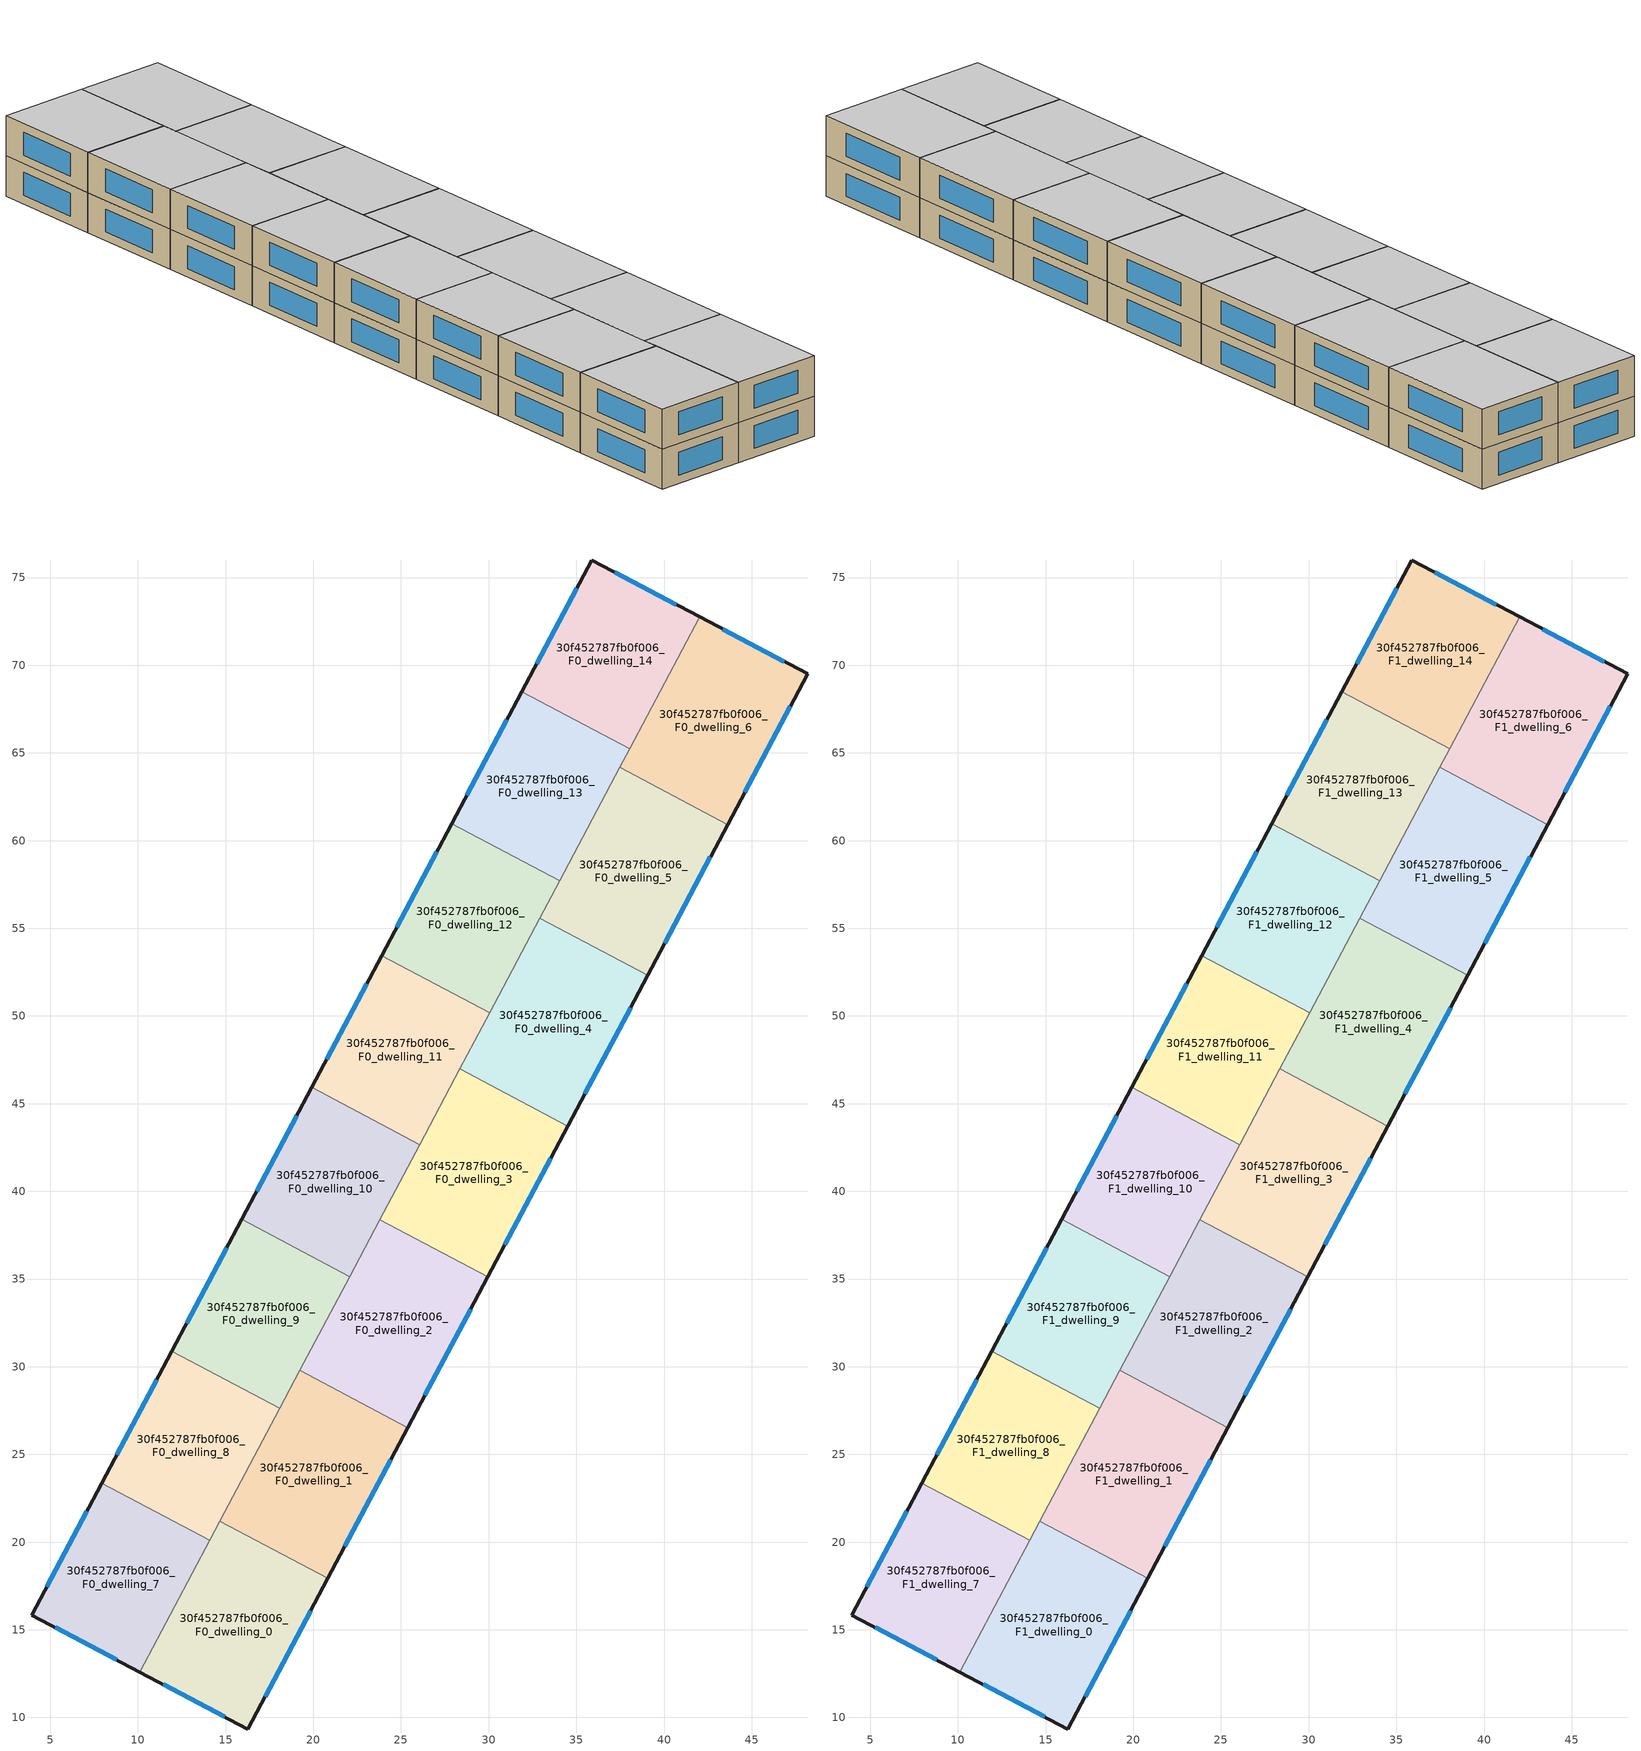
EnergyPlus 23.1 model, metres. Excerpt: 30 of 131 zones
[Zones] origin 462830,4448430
30f452787fb0f006_F0_dwelling_0
 floor ground (EU_floor_Construction): 20.83,17.93 16.28,9.34 10.12,12.59 14.68,21.19 z0
 wall outside (EU_wall_Construction): 10.12,12.59 16.28,9.34 20.83,17.93 z0:3
 wall to 30f452787fb0f006_F0_dwelling_1 (EU_wall_Construction): 20.83,17.93 14.68,21.19 z0:3
 wall to 30f452787fb0f006_F0_dwelling_7 (EU_wall_Construction): 14.1,20.1 10.12,12.59 z0:3
 wall to 30f452787fb0f006_F0_dwelling_8 (EU_wall_Construction): 14.68,21.19 14.1,20.1 z0:3
 window (EU_Window_Construction): 17.25,11.18 19.85,16.09 / 11.44,11.89 14.96,10.04 z0.64:2.36
30f452787fb0f006_F0_dwelling_1
 floor ground (EU_floor_Construction): 25.39,26.53 20.83,17.93 14.68,21.19 19.24,29.79 z0
 wall outside (EU_wall_Construction): 20.83,17.93 25.39,26.53 z0:3
 wall to 30f452787fb0f006_F0_dwelling_2 (EU_wall_Construction): 25.39,26.53 19.24,29.79 z0:3
 wall to 30f452787fb0f006_F0_dwelling_8 (EU_wall_Construction): 18.09,27.62 14.68,21.19 z0:3
 wall to 30f452787fb0f006_F0_dwelling_9 (EU_wall_Construction): 19.24,29.79 18.09,27.62 z0:3
 window (EU_Window_Construction): 21.81,19.77 24.41,24.68 z0.64:2.36
30f452787fb0f006_F0_dwelling_10
 floor ground (EU_floor_Construction): 26.07,42.66 22.08,35.14 15.93,38.4 19.92,45.92 z0
 wall outside (EU_wall_Construction): 19.92,45.92 15.93,38.4 z0:3
 wall to 30f452787fb0f006_F0_dwelling_11 (EU_wall_Construction): 26.07,42.66 19.92,45.92 z0:3
 wall to 30f452787fb0f006_F0_dwelling_9 (EU_wall_Construction): 15.93,38.4 22.08,35.14 z0:3
 wall to 30f452787fb0f006_F0_dwelling_3 (EU_wall_Construction): 23.8,38.38 26.07,42.66 z0:3
 wall to 30f452787fb0f006_F0_dwelling_2 (EU_wall_Construction): 22.08,35.14 23.8,38.38 z0:3
 window (EU_Window_Construction): 19.06,44.31 16.78,40.01 z0.64:2.36
30f452787fb0f006_F0_dwelling_11
 floor ground (EU_floor_Construction): 30.06,50.18 26.07,42.66 19.92,45.92 23.91,53.45 z0
 wall outside (EU_wall_Construction): 23.91,53.45 19.92,45.92 z0:3
 wall to 30f452787fb0f006_F0_dwelling_12 (EU_wall_Construction): 30.06,50.18 23.91,53.45 z0:3
 wall to 30f452787fb0f006_F0_dwelling_4 (EU_wall_Construction): 28.36,46.98 30.06,50.18 z0:3
 wall to 30f452787fb0f006_F0_dwelling_3 (EU_wall_Construction): 26.07,42.66 28.36,46.98 z0:3
 window (EU_Window_Construction): 23.05,51.84 20.77,47.54 z0.64:2.36
30f452787fb0f006_F0_dwelling_12
 floor ground (EU_floor_Construction): 34.05,57.71 30.06,50.18 23.91,53.45 27.9,60.97 z0
 wall outside (EU_wall_Construction): 27.9,60.97 23.91,53.45 z0:3
 wall to 30f452787fb0f006_F0_dwelling_13 (EU_wall_Construction): 34.05,57.71 27.9,60.97 z0:3
 wall to 30f452787fb0f006_F0_dwelling_5 (EU_wall_Construction): 32.92,55.57 34.05,57.71 z0:3
 wall to 30f452787fb0f006_F0_dwelling_4 (EU_wall_Construction): 30.06,50.18 32.92,55.57 z0:3
 window (EU_Window_Construction): 27.04,59.36 24.76,55.06 z0.64:2.36
30f452787fb0f006_F0_dwelling_13
 floor ground (EU_floor_Construction): 38.03,65.23 34.05,57.71 27.9,60.97 31.88,68.49 z0
 wall outside (EU_wall_Construction): 31.88,68.49 27.9,60.97 z0:3
 wall to 30f452787fb0f006_F0_dwelling_14 (EU_wall_Construction): 38.03,65.23 31.88,68.49 z0:3
 wall to 30f452787fb0f006_F0_dwelling_6 (EU_wall_Construction): 37.47,64.17 38.03,65.23 z0:3
 wall to 30f452787fb0f006_F0_dwelling_5 (EU_wall_Construction): 34.05,57.71 37.47,64.17 z0:3
 window (EU_Window_Construction): 31.03,66.88 28.75,62.58 z0.64:2.36
30f452787fb0f006_F0_dwelling_14
 floor ground (EU_floor_Construction): 42.03,72.76 38.03,65.23 31.88,68.49 35.87,76 z0
 wall outside (EU_wall_Construction): 42.03,72.76 35.87,76 31.88,68.49 z0:3
 wall to 30f452787fb0f006_F0_dwelling_6 (EU_wall_Construction): 38.04,65.23 42.03,72.76 z0:3
 window (EU_Window_Construction): 35.01,74.39 32.74,70.1 / 40.71,73.45 37.19,75.31 z0.64:2.36
30f452787fb0f006_F0_dwelling_2
 floor ground (EU_floor_Construction): 29.95,35.12 25.39,26.53 19.24,29.79 23.8,38.38 z0
 wall outside (EU_wall_Construction): 25.39,26.53 29.95,35.12 z0:3
 wall to 30f452787fb0f006_F0_dwelling_3 (EU_wall_Construction): 29.95,35.12 23.8,38.38 z0:3
 wall to 30f452787fb0f006_F0_dwelling_9 (EU_wall_Construction): 22.08,35.14 19.24,29.79 z0:3
 window (EU_Window_Construction): 26.37,28.37 28.97,33.28 z0.64:2.36
30f452787fb0f006_F0_dwelling_3
 floor ground (EU_floor_Construction): 34.51,43.72 29.95,35.12 23.8,38.38 28.36,46.98 z0
 wall outside (EU_wall_Construction): 29.95,35.12 34.51,43.72 z0:3
 wall to 30f452787fb0f006_F0_dwelling_4 (EU_wall_Construction): 34.51,43.72 28.36,46.98 z0:3
 window (EU_Window_Construction): 30.92,36.96 33.53,41.88 z0.64:2.36
30f452787fb0f006_F0_dwelling_4
 floor ground (EU_floor_Construction): 39.07,52.31 34.51,43.72 28.36,46.98 32.92,55.58 z0
 wall outside (EU_wall_Construction): 34.51,43.72 39.07,52.31 z0:3
 wall to 30f452787fb0f006_F0_dwelling_5 (EU_wall_Construction): 39.07,52.31 32.92,55.58 z0:3
 window (EU_Window_Construction): 35.48,45.56 38.09,50.47 z0.64:2.36
30f452787fb0f006_F0_dwelling_5
 floor ground (EU_floor_Construction): 43.62,60.91 39.07,52.31 32.92,55.58 37.47,64.17 z0
 wall outside (EU_wall_Construction): 39.07,52.31 43.62,60.91 z0:3
 wall to 30f452787fb0f006_F0_dwelling_6 (EU_wall_Construction): 43.62,60.91 37.47,64.17 z0:3
 window (EU_Window_Construction): 40.04,54.15 42.65,59.07 z0.64:2.36
30f452787fb0f006_F0_dwelling_6
 floor ground (EU_floor_Construction): 48.19,69.51 43.62,60.91 37.47,64.17 42.03,72.76 z0
 wall outside (EU_wall_Construction): 43.62,60.91 48.19,69.51 42.03,72.76 z0:3
 window (EU_Window_Construction): 46.87,70.21 43.35,72.06 / 44.6,62.75 47.21,67.67 z0.64:2.36
30f452787fb0f006_F0_dwelling_7
 floor ground (EU_floor_Construction): 14.1,20.1 10.12,12.59 3.96,15.83 7.95,23.36 z0
 wall outside (EU_wall_Construction): 7.95,23.36 3.96,15.83 10.12,12.59 z0:3
 wall to 30f452787fb0f006_F0_dwelling_8 (EU_wall_Construction): 14.1,20.1 7.95,23.36 z0:3
 window (EU_Window_Construction): 5.27,15.14 8.8,13.28 / 7.09,21.75 4.81,17.44 z0.64:2.36
30f452787fb0f006_F0_dwelling_8
 floor ground (EU_floor_Construction): 18.09,27.62 14.1,20.1 7.95,23.36 11.94,30.88 z0
 wall outside (EU_wall_Construction): 11.94,30.88 7.95,23.36 z0:3
 wall to 30f452787fb0f006_F0_dwelling_9 (EU_wall_Construction): 18.09,27.62 11.94,30.88 z0:3
 window (EU_Window_Construction): 11.08,29.27 8.8,24.97 z0.64:2.36
30f452787fb0f006_F0_dwelling_9
 floor ground (EU_floor_Construction): 22.08,35.14 18.09,27.62 11.94,30.88 15.93,38.4 z0
 wall outside (EU_wall_Construction): 15.93,38.4 11.94,30.88 z0:3
 window (EU_Window_Construction): 15.07,36.79 12.79,32.49 z0.64:2.36
30f452787fb0f006_F1_dwelling_0
 floor to 30f452787fb0f006_F0_dwelling_0 (EU_floor_Construction): 20.83,17.93 16.28,9.34 10.12,12.59 14.68,21.19 z3
 wall outside (EU_wall_Construction): 10.12,12.59 16.28,9.34 20.83,17.93 z3:6
 wall to 30f452787fb0f006_F1_dwelling_1 (EU_wall_Construction): 20.83,17.93 14.68,21.19 z3:6
 wall to 30f452787fb0f006_F1_dwelling_7 (EU_wall_Construction): 14.1,20.1 10.12,12.59 z3:6
 wall to 30f452787fb0f006_F1_dwelling_8 (EU_wall_Construction): 14.68,21.19 14.1,20.1 z3:6
 window (EU_Window_Construction): 17.25,11.18 19.85,16.09 / 11.44,11.89 14.96,10.04 z3.64:5.36
 ceiling to 30f452787fb0f006_F2_dwelling_0 (EU_floor_Construction): 16.28,9.34 20.83,17.93 14.68,21.19 10.12,12.59 z6
30f452787fb0f006_F1_dwelling_1
 floor to 30f452787fb0f006_F0_dwelling_1 (EU_floor_Construction): 25.39,26.53 20.83,17.93 14.68,21.19 19.24,29.79 z3
 wall outside (EU_wall_Construction): 20.83,17.93 25.39,26.53 z3:6
 wall to 30f452787fb0f006_F1_dwelling_2 (EU_wall_Construction): 25.39,26.53 19.24,29.79 z3:6
 wall to 30f452787fb0f006_F1_dwelling_8 (EU_wall_Construction): 18.09,27.62 14.68,21.19 z3:6
 wall to 30f452787fb0f006_F1_dwelling_9 (EU_wall_Construction): 19.24,29.79 18.09,27.62 z3:6
 window (EU_Window_Construction): 21.81,19.77 24.41,24.68 z3.64:5.36
 ceiling to 30f452787fb0f006_F2_dwelling_1 (EU_floor_Construction): 20.83,17.93 25.39,26.53 19.24,29.79 14.68,21.19 z6
30f452787fb0f006_F1_dwelling_10
 floor to 30f452787fb0f006_F0_dwelling_10 (EU_floor_Construction): 26.07,42.66 22.08,35.14 15.93,38.4 19.92,45.92 z3
 wall outside (EU_wall_Construction): 19.92,45.92 15.93,38.4 z3:6
 wall to 30f452787fb0f006_F1_dwelling_11 (EU_wall_Construction): 26.07,42.66 19.92,45.92 z3:6
 wall to 30f452787fb0f006_F1_dwelling_9 (EU_wall_Construction): 15.93,38.4 22.08,35.14 z3:6
 wall to 30f452787fb0f006_F1_dwelling_3 (EU_wall_Construction): 23.8,38.38 26.07,42.66 z3:6
 wall to 30f452787fb0f006_F1_dwelling_2 (EU_wall_Construction): 22.08,35.14 23.8,38.38 z3:6
 window (EU_Window_Construction): 19.06,44.31 16.78,40.01 z3.64:5.36
 ceiling to 30f452787fb0f006_F2_dwelling_10 (EU_floor_Construction): 22.08,35.14 26.07,42.66 19.92,45.92 15.93,38.4 z6
30f452787fb0f006_F1_dwelling_11
 floor to 30f452787fb0f006_F0_dwelling_11 (EU_floor_Construction): 30.06,50.18 26.07,42.66 19.92,45.92 23.91,53.45 z3
 wall outside (EU_wall_Construction): 23.91,53.45 19.92,45.92 z3:6
 wall to 30f452787fb0f006_F1_dwelling_12 (EU_wall_Construction): 30.06,50.18 23.91,53.45 z3:6
 wall to 30f452787fb0f006_F1_dwelling_4 (EU_wall_Construction): 28.36,46.98 30.06,50.18 z3:6
 wall to 30f452787fb0f006_F1_dwelling_3 (EU_wall_Construction): 26.07,42.66 28.36,46.98 z3:6
 window (EU_Window_Construction): 23.05,51.84 20.77,47.54 z3.64:5.36
 ceiling to 30f452787fb0f006_F2_dwelling_11 (EU_floor_Construction): 26.07,42.66 30.06,50.18 23.91,53.45 19.92,45.92 z6
30f452787fb0f006_F1_dwelling_12
 floor to 30f452787fb0f006_F0_dwelling_12 (EU_floor_Construction): 34.05,57.71 30.06,50.18 23.91,53.45 27.9,60.97 z3
 wall outside (EU_wall_Construction): 27.9,60.97 23.91,53.45 z3:6
 wall to 30f452787fb0f006_F1_dwelling_13 (EU_wall_Construction): 34.05,57.71 27.9,60.97 z3:6
 wall to 30f452787fb0f006_F1_dwelling_5 (EU_wall_Construction): 32.92,55.57 34.05,57.71 z3:6
 wall to 30f452787fb0f006_F1_dwelling_4 (EU_wall_Construction): 30.06,50.18 32.92,55.57 z3:6
 window (EU_Window_Construction): 27.04,59.36 24.76,55.06 z3.64:5.36
 ceiling to 30f452787fb0f006_F2_dwelling_12 (EU_floor_Construction): 30.06,50.18 34.05,57.71 27.9,60.97 23.91,53.45 z6
30f452787fb0f006_F1_dwelling_13
 floor to 30f452787fb0f006_F0_dwelling_13 (EU_floor_Construction): 38.03,65.23 34.05,57.71 27.9,60.97 31.88,68.49 z3
 wall outside (EU_wall_Construction): 31.88,68.49 27.9,60.97 z3:6
 wall to 30f452787fb0f006_F1_dwelling_14 (EU_wall_Construction): 38.03,65.23 31.88,68.49 z3:6
 wall to 30f452787fb0f006_F1_dwelling_6 (EU_wall_Construction): 37.47,64.17 38.03,65.23 z3:6
 wall to 30f452787fb0f006_F1_dwelling_5 (EU_wall_Construction): 34.05,57.71 37.47,64.17 z3:6
 window (EU_Window_Construction): 31.03,66.88 28.75,62.58 z3.64:5.36
 ceiling to 30f452787fb0f006_F2_dwelling_13 (EU_floor_Construction): 34.05,57.71 38.03,65.23 31.88,68.49 27.9,60.97 z6
30f452787fb0f006_F1_dwelling_14
 floor to 30f452787fb0f006_F0_dwelling_14 (EU_floor_Construction): 42.03,72.76 38.03,65.23 31.88,68.49 35.87,76 z3
 wall outside (EU_wall_Construction): 42.03,72.76 35.87,76 31.88,68.49 z3:6
 wall to 30f452787fb0f006_F1_dwelling_6 (EU_wall_Construction): 38.04,65.23 42.03,72.76 z3:6
 window (EU_Window_Construction): 35.01,74.39 32.74,70.1 / 40.71,73.45 37.19,75.31 z3.64:5.36
 ceiling to 30f452787fb0f006_F2_dwelling_14 (EU_floor_Construction): 38.03,65.23 42.03,72.76 35.87,76 31.88,68.49 z6
30f452787fb0f006_F1_dwelling_2
 floor to 30f452787fb0f006_F0_dwelling_2 (EU_floor_Construction): 29.95,35.12 25.39,26.53 19.24,29.79 23.8,38.38 z3
 wall outside (EU_wall_Construction): 25.39,26.53 29.95,35.12 z3:6
 wall to 30f452787fb0f006_F1_dwelling_3 (EU_wall_Construction): 29.95,35.12 23.8,38.38 z3:6
 wall to 30f452787fb0f006_F1_dwelling_9 (EU_wall_Construction): 22.08,35.14 19.24,29.79 z3:6
 window (EU_Window_Construction): 26.37,28.37 28.97,33.28 z3.64:5.36
 ceiling to 30f452787fb0f006_F2_dwelling_2 (EU_floor_Construction): 25.39,26.53 29.95,35.12 23.8,38.38 19.24,29.79 z6
30f452787fb0f006_F1_dwelling_3
 floor to 30f452787fb0f006_F0_dwelling_3 (EU_floor_Construction): 34.51,43.72 29.95,35.12 23.8,38.38 28.36,46.98 z3
 wall outside (EU_wall_Construction): 29.95,35.12 34.51,43.72 z3:6
 wall to 30f452787fb0f006_F1_dwelling_4 (EU_wall_Construction): 34.51,43.72 28.36,46.98 z3:6
 window (EU_Window_Construction): 30.92,36.96 33.53,41.88 z3.64:5.36
 ceiling to 30f452787fb0f006_F2_dwelling_3 (EU_floor_Construction): 29.95,35.12 34.51,43.72 28.36,46.98 23.8,38.38 z6
30f452787fb0f006_F1_dwelling_4
 floor to 30f452787fb0f006_F0_dwelling_4 (EU_floor_Construction): 39.07,52.31 34.51,43.72 28.36,46.98 32.92,55.58 z3
 wall outside (EU_wall_Construction): 34.51,43.72 39.07,52.31 z3:6
 wall to 30f452787fb0f006_F1_dwelling_5 (EU_wall_Construction): 39.07,52.31 32.92,55.58 z3:6
 window (EU_Window_Construction): 35.48,45.56 38.09,50.47 z3.64:5.36
 ceiling to 30f452787fb0f006_F2_dwelling_4 (EU_floor_Construction): 34.51,43.72 39.07,52.31 32.92,55.58 28.36,46.98 z6
30f452787fb0f006_F1_dwelling_5
 floor to 30f452787fb0f006_F0_dwelling_5 (EU_floor_Construction): 43.62,60.91 39.07,52.31 32.92,55.58 37.47,64.17 z3
 wall outside (EU_wall_Construction): 39.07,52.31 43.62,60.91 z3:6
 wall to 30f452787fb0f006_F1_dwelling_6 (EU_wall_Construction): 43.62,60.91 37.47,64.17 z3:6
 window (EU_Window_Construction): 40.04,54.15 42.65,59.07 z3.64:5.36
 ceiling to 30f452787fb0f006_F2_dwelling_5 (EU_floor_Construction): 39.07,52.31 43.62,60.91 37.47,64.17 32.92,55.58 z6
30f452787fb0f006_F1_dwelling_6
 floor to 30f452787fb0f006_F0_dwelling_6 (EU_floor_Construction): 48.19,69.51 43.62,60.91 37.47,64.17 42.03,72.76 z3
 wall outside (EU_wall_Construction): 43.62,60.91 48.19,69.51 42.03,72.76 z3:6
 window (EU_Window_Construction): 46.87,70.21 43.35,72.06 / 44.6,62.75 47.21,67.67 z3.64:5.36
 ceiling to 30f452787fb0f006_F2_dwelling_6 (EU_floor_Construction): 43.62,60.91 48.19,69.51 42.03,72.76 37.47,64.17 z6
30f452787fb0f006_F1_dwelling_7
 floor to 30f452787fb0f006_F0_dwelling_7 (EU_floor_Construction): 14.1,20.1 10.12,12.59 3.96,15.83 7.95,23.36 z3
 wall outside (EU_wall_Construction): 7.95,23.36 3.96,15.83 10.12,12.59 z3:6
 wall to 30f452787fb0f006_F1_dwelling_8 (EU_wall_Construction): 14.1,20.1 7.95,23.36 z3:6
 window (EU_Window_Construction): 5.27,15.14 8.8,13.28 / 7.09,21.75 4.81,17.44 z3.64:5.36
 ceiling to 30f452787fb0f006_F2_dwelling_7 (EU_floor_Construction): 10.12,12.59 14.1,20.1 7.95,23.36 3.96,15.83 z6
30f452787fb0f006_F1_dwelling_8
 floor to 30f452787fb0f006_F0_dwelling_8 (EU_floor_Construction): 18.09,27.62 14.1,20.1 7.95,23.36 11.94,30.88 z3
 wall outside (EU_wall_Construction): 11.94,30.88 7.95,23.36 z3:6
 wall to 30f452787fb0f006_F1_dwelling_9 (EU_wall_Construction): 18.09,27.62 11.94,30.88 z3:6
 window (EU_Window_Construction): 11.08,29.27 8.8,24.97 z3.64:5.36
 ceiling to 30f452787fb0f006_F2_dwelling_8 (EU_floor_Construction): 14.1,20.1 18.09,27.62 11.94,30.88 7.95,23.36 z6
30f452787fb0f006_F1_dwelling_9
 floor to 30f452787fb0f006_F0_dwelling_9 (EU_floor_Construction): 22.08,35.14 18.09,27.62 11.94,30.88 15.93,38.4 z3
 wall outside (EU_wall_Construction): 15.93,38.4 11.94,30.88 z3:6
 window (EU_Window_Construction): 15.07,36.79 12.79,32.49 z3.64:5.36
 ceiling to 30f452787fb0f006_F2_dwelling_9 (EU_floor_Construction): 18.09,27.62 22.08,35.14 15.93,38.4 11.94,30.88 z6
[Building]
EU S2 Campaign: North Axis=0; Terrain=City; Solar Distribution=FullExterior
[Site:Location]
Yerevan-Zvartnots.Intl.AP: Latitude=40.15; Longitude=44.383; Time Zone=4; Elevation=854
[SizingPeriod:WeatherFileDays]
AnnualSizingPeriod: Begin Month=1; Begin Day of Month=1; End Month=12; End Day of Month=31; Day of Week for Start Day=Monday; Use Weather File Daylight Saving Period=No; Use Weather File Rain and Snow Indicators=No
[MATERIAL]
EU_InternalMass_Material: Roughness=MediumRough; Thickness=0.1; Conductivity=1; Density=1800; Specific Heat=900; Thermal Absorptance=0.9; Solar Absorptance=0.7; Visible Absorptance=0.7
[MATERIAL:NOMASS] Roughness=MediumRough; Thermal Absorptance=0.9; Solar Absorptance=0.7; Visible Absorptance=0.7
Name | Thermal Resistance
EU_wall_NoMass | 1.05043
EU_floor_NoMass | 0.478065
[WINDOWMATERIAL:SIMPLEGLAZINGSYSTEM]
EU_Window_SimpleGlazing: UFactor=2.5566; Solar Heat Gain Coefficient=0.75; Visible Transmittance=0.75
[CONSTRUCTION]
EU_wall_Construction: EU_wall_NoMass
EU_floor_Construction: EU_floor_NoMass
EU_Window_Construction: EU_Window_SimpleGlazing
EU_InternalMass_Construction: EU_InternalMass_Material
[ZONE] Type=1; Multiplier=1; Ceiling Height=autocalculate; Floor Area=autocalculate; Part of Total Floor Area=Yes
Name | Volume
30f452787fb0f006_F0_dwelling_0; 30f452787fb0f006_F1_dwelling_0 | 203.214
30f452787fb0f006_F0_dwelling_1; 30f452787fb0f006_F1_dwelling_1 | 203.208
30f452787fb0f006_F0_dwelling_10; 30f452787fb0f006_F1_dwelling_10; 30f452787fb0f006_F0_dwelling_12; 30f452787fb0f006_F1_dwelling_12 | 177.833
30f452787fb0f006_F0_dwelling_11; 30f452787fb0f006_F1_dwelling_11 | 177.862
30f452787fb0f006_F0_dwelling_13; 30f452787fb0f006_F1_dwelling_13; 30f452787fb0f006_F0_dwelling_9; 30f452787fb0f006_F1_dwelling_9 | 177.836
30f452787fb0f006_F0_dwelling_14; 30f452787fb0f006_F1_dwelling_14; 30f452787fb0f006_F0_dwelling_7; 30f452787fb0f006_F1_dwelling_7 | 177.827
30f452787fb0f006_F0_dwelling_2; 30f452787fb0f006_F1_dwelling_2 | 203.211
30f452787fb0f006_F0_dwelling_3; 30f452787fb0f006_F1_dwelling_3; 30f452787fb0f006_F0_dwelling_4; 30f452787fb0f006_F1_dwelling_4 | 203.21
30f452787fb0f006_F0_dwelling_5; 30f452787fb0f006_F1_dwelling_5 | 203.193
30f452787fb0f006_F0_dwelling_6; 30f452787fb0f006_F1_dwelling_6 | 203.216
30f452787fb0f006_F0_dwelling_8; 30f452787fb0f006_F1_dwelling_8 | 177.821
[INTERNALMASS] Construction=EU_InternalMass_Construction
Name | Zone or ZoneList | Surface Area
30f452787fb0f006_F0_dwelling_0_EU_InternalMass | 30f452787fb0f006_F0_dwelling_0 | 67.738
30f452787fb0f006_F0_dwelling_1_EU_InternalMass | 30f452787fb0f006_F0_dwelling_1 | 67.7361
30f452787fb0f006_F0_dwelling_2_EU_InternalMass | 30f452787fb0f006_F0_dwelling_2 | 67.7369
30f452787fb0f006_F0_dwelling_3_EU_InternalMass | 30f452787fb0f006_F0_dwelling_3 | 67.7369
30f452787fb0f006_F0_dwelling_4_EU_InternalMass | 30f452787fb0f006_F0_dwelling_4 | 67.7369
30f452787fb0f006_F0_dwelling_5_EU_InternalMass | 30f452787fb0f006_F0_dwelling_5 | 67.7307
30f452787fb0f006_F0_dwelling_6_EU_InternalMass | 30f452787fb0f006_F0_dwelling_6 | 67.7388
30f452787fb0f006_F0_dwelling_7_EU_InternalMass | 30f452787fb0f006_F0_dwelling_7 | 59.2755
30f452787fb0f006_F0_dwelling_8_EU_InternalMass | 30f452787fb0f006_F0_dwelling_8 | 59.2738
30f452787fb0f006_F0_dwelling_9_EU_InternalMass | 30f452787fb0f006_F0_dwelling_9 | 59.2789
30f452787fb0f006_F0_dwelling_10_EU_InternalMass | 30f452787fb0f006_F0_dwelling_10 | 59.2778
30f452787fb0f006_F0_dwelling_11_EU_InternalMass | 30f452787fb0f006_F0_dwelling_11 | 59.2872
30f452787fb0f006_F0_dwelling_12_EU_InternalMass | 30f452787fb0f006_F0_dwelling_12 | 59.2778
30f452787fb0f006_F0_dwelling_13_EU_InternalMass | 30f452787fb0f006_F0_dwelling_13 | 59.2789
30f452787fb0f006_F0_dwelling_14_EU_InternalMass | 30f452787fb0f006_F0_dwelling_14 | 59.2755
30f452787fb0f006_F1_dwelling_0_EU_InternalMass | 30f452787fb0f006_F1_dwelling_0 | 67.738
30f452787fb0f006_F1_dwelling_1_EU_InternalMass | 30f452787fb0f006_F1_dwelling_1 | 67.7361
30f452787fb0f006_F1_dwelling_2_EU_InternalMass | 30f452787fb0f006_F1_dwelling_2 | 67.7369
30f452787fb0f006_F1_dwelling_3_EU_InternalMass | 30f452787fb0f006_F1_dwelling_3 | 67.7369
30f452787fb0f006_F1_dwelling_4_EU_InternalMass | 30f452787fb0f006_F1_dwelling_4 | 67.7369
30f452787fb0f006_F1_dwelling_5_EU_InternalMass | 30f452787fb0f006_F1_dwelling_5 | 67.7307
30f452787fb0f006_F1_dwelling_6_EU_InternalMass | 30f452787fb0f006_F1_dwelling_6 | 67.7388
30f452787fb0f006_F1_dwelling_7_EU_InternalMass | 30f452787fb0f006_F1_dwelling_7 | 59.2755
30f452787fb0f006_F1_dwelling_8_EU_InternalMass | 30f452787fb0f006_F1_dwelling_8 | 59.2738
30f452787fb0f006_F1_dwelling_9_EU_InternalMass | 30f452787fb0f006_F1_dwelling_9 | 59.2789
30f452787fb0f006_F1_dwelling_10_EU_InternalMass | 30f452787fb0f006_F1_dwelling_10 | 59.2778
30f452787fb0f006_F1_dwelling_11_EU_InternalMass | 30f452787fb0f006_F1_dwelling_11 | 59.2872
30f452787fb0f006_F1_dwelling_12_EU_InternalMass | 30f452787fb0f006_F1_dwelling_12 | 59.2778
30f452787fb0f006_F1_dwelling_13_EU_InternalMass | 30f452787fb0f006_F1_dwelling_13 | 59.2789
30f452787fb0f006_F1_dwelling_14_EU_InternalMass | 30f452787fb0f006_F1_dwelling_14 | 59.2755
[OTHEREQUIPMENT] Fuel Type=Electricity; Design Level Calculation Method=Watts/Area; Power per Zone Floor Area=1; Fraction Latent=0; Fraction Radiant=0; Fraction Lost=0; Carbon Dioxide Generation Rate=0; EndUse Subcategory=EU_Step8_InternalGains
Name | Zone or ZoneList or Space or SpaceList | Schedule
EU_Step8_InternalGain_30f452787fb0f006_F0_dwelling_0_f000 | 30f452787fb0f006_F0_dwelling_0 | EU_Step8_GainSchedule_30f452787fb0f006_F0_dwelling_0_f000
EU_Step8_InternalGain_30f452787fb0f006_F0_dwelling_1_f000 | 30f452787fb0f006_F0_dwelling_1 | EU_Step8_GainSchedule_30f452787fb0f006_F0_dwelling_1_f000
EU_Step8_InternalGain_30f452787fb0f006_F0_dwelling_2_f000 | 30f452787fb0f006_F0_dwelling_2 | EU_Step8_GainSchedule_30f452787fb0f006_F0_dwelling_2_f000
EU_Step8_InternalGain_30f452787fb0f006_F0_dwelling_3_f000 | 30f452787fb0f006_F0_dwelling_3 | EU_Step8_GainSchedule_30f452787fb0f006_F0_dwelling_3_f000
EU_Step8_InternalGain_30f452787fb0f006_F0_dwelling_4_f000 | 30f452787fb0f006_F0_dwelling_4 | EU_Step8_GainSchedule_30f452787fb0f006_F0_dwelling_4_f000
EU_Step8_InternalGain_30f452787fb0f006_F0_dwelling_5_f000 | 30f452787fb0f006_F0_dwelling_5 | EU_Step8_GainSchedule_30f452787fb0f006_F0_dwelling_5_f000
EU_Step8_InternalGain_30f452787fb0f006_F0_dwelling_6_f000 | 30f452787fb0f006_F0_dwelling_6 | EU_Step8_GainSchedule_30f452787fb0f006_F0_dwelling_6_f000
EU_Step8_InternalGain_30f452787fb0f006_F0_dwelling_7_f000 | 30f452787fb0f006_F0_dwelling_7 | EU_Step8_GainSchedule_30f452787fb0f006_F0_dwelling_7_f000
EU_Step8_InternalGain_30f452787fb0f006_F0_dwelling_8_f000 | 30f452787fb0f006_F0_dwelling_8 | EU_Step8_GainSchedule_30f452787fb0f006_F0_dwelling_8_f000
EU_Step8_InternalGain_30f452787fb0f006_F0_dwelling_9_f000 | 30f452787fb0f006_F0_dwelling_9 | EU_Step8_GainSchedule_30f452787fb0f006_F0_dwelling_9_f000
EU_Step8_InternalGain_30f452787fb0f006_F0_dwelling_10_f000 | 30f452787fb0f006_F0_dwelling_10 | EU_Step8_GainSchedule_30f452787fb0f006_F0_dwelling_10_f000
EU_Step8_InternalGain_30f452787fb0f006_F0_dwelling_11_f000 | 30f452787fb0f006_F0_dwelling_11 | EU_Step8_GainSchedule_30f452787fb0f006_F0_dwelling_11_f000
EU_Step8_InternalGain_30f452787fb0f006_F0_dwelling_12_f000 | 30f452787fb0f006_F0_dwelling_12 | EU_Step8_GainSchedule_30f452787fb0f006_F0_dwelling_12_f000
EU_Step8_InternalGain_30f452787fb0f006_F0_dwelling_13_f000 | 30f452787fb0f006_F0_dwelling_13 | EU_Step8_GainSchedule_30f452787fb0f006_F0_dwelling_13_f000
EU_Step8_InternalGain_30f452787fb0f006_F0_dwelling_14_f000 | 30f452787fb0f006_F0_dwelling_14 | EU_Step8_GainSchedule_30f452787fb0f006_F0_dwelling_14_f000
EU_Step8_InternalGain_30f452787fb0f006_F1_dwelling_0_f000 | 30f452787fb0f006_F1_dwelling_0 | EU_Step8_GainSchedule_30f452787fb0f006_F1_dwelling_0_f000
EU_Step8_InternalGain_30f452787fb0f006_F1_dwelling_1_f000 | 30f452787fb0f006_F1_dwelling_1 | EU_Step8_GainSchedule_30f452787fb0f006_F1_dwelling_1_f000
EU_Step8_InternalGain_30f452787fb0f006_F1_dwelling_2_f000 | 30f452787fb0f006_F1_dwelling_2 | EU_Step8_GainSchedule_30f452787fb0f006_F1_dwelling_2_f000
EU_Step8_InternalGain_30f452787fb0f006_F1_dwelling_3_f000 | 30f452787fb0f006_F1_dwelling_3 | EU_Step8_GainSchedule_30f452787fb0f006_F1_dwelling_3_f000
EU_Step8_InternalGain_30f452787fb0f006_F1_dwelling_4_f000 | 30f452787fb0f006_F1_dwelling_4 | EU_Step8_GainSchedule_30f452787fb0f006_F1_dwelling_4_f000
EU_Step8_InternalGain_30f452787fb0f006_F1_dwelling_5_f000 | 30f452787fb0f006_F1_dwelling_5 | EU_Step8_GainSchedule_30f452787fb0f006_F1_dwelling_5_f000
EU_Step8_InternalGain_30f452787fb0f006_F1_dwelling_6_f000 | 30f452787fb0f006_F1_dwelling_6 | EU_Step8_GainSchedule_30f452787fb0f006_F1_dwelling_6_f000
EU_Step8_InternalGain_30f452787fb0f006_F1_dwelling_7_f000 | 30f452787fb0f006_F1_dwelling_7 | EU_Step8_GainSchedule_30f452787fb0f006_F1_dwelling_7_f000
EU_Step8_InternalGain_30f452787fb0f006_F1_dwelling_8_f000 | 30f452787fb0f006_F1_dwelling_8 | EU_Step8_GainSchedule_30f452787fb0f006_F1_dwelling_8_f000
EU_Step8_InternalGain_30f452787fb0f006_F1_dwelling_9_f000 | 30f452787fb0f006_F1_dwelling_9 | EU_Step8_GainSchedule_30f452787fb0f006_F1_dwelling_9_f000
EU_Step8_InternalGain_30f452787fb0f006_F1_dwelling_10_f000 | 30f452787fb0f006_F1_dwelling_10 | EU_Step8_GainSchedule_30f452787fb0f006_F1_dwelling_10_f000
EU_Step8_InternalGain_30f452787fb0f006_F1_dwelling_11_f000 | 30f452787fb0f006_F1_dwelling_11 | EU_Step8_GainSchedule_30f452787fb0f006_F1_dwelling_11_f000
EU_Step8_InternalGain_30f452787fb0f006_F1_dwelling_12_f000 | 30f452787fb0f006_F1_dwelling_12 | EU_Step8_GainSchedule_30f452787fb0f006_F1_dwelling_12_f000
EU_Step8_InternalGain_30f452787fb0f006_F1_dwelling_13_f000 | 30f452787fb0f006_F1_dwelling_13 | EU_Step8_GainSchedule_30f452787fb0f006_F1_dwelling_13_f000
EU_Step8_InternalGain_30f452787fb0f006_F1_dwelling_14_f000 | 30f452787fb0f006_F1_dwelling_14 | EU_Step8_GainSchedule_30f452787fb0f006_F1_dwelling_14_f000
[ZONEVENTILATION:DESIGNFLOWRATE] Schedule=EU_AlwaysOn; Design Flow Rate Calculation Method=AirChanges/Hour; Air Changes per Hour=0.557805; Ventilation Type=Natural; Fan Pressure Rise=0; Fan Total Efficiency=1; Constant Term Coefficient=1; Temperature Term Coefficient=0; Velocity Term Coefficient=0; Velocity Squared Term Coefficient=0; Minimum Indoor Temperature=-100; Maximum Indoor Temperature=100; Delta Temperature=-100; Minimum Outdoor Temperature=-100; Maximum Outdoor Temperature=100; Maximum Wind Speed=40
Name | Zone or ZoneList or Space or SpaceList
EU_ConstantAir_30f452787fb0f006_F0_dwelling_0 | 30f452787fb0f006_F0_dwelling_0
EU_ConstantAir_30f452787fb0f006_F0_dwelling_1 | 30f452787fb0f006_F0_dwelling_1
EU_ConstantAir_30f452787fb0f006_F0_dwelling_2 | 30f452787fb0f006_F0_dwelling_2
EU_ConstantAir_30f452787fb0f006_F0_dwelling_3 | 30f452787fb0f006_F0_dwelling_3
EU_ConstantAir_30f452787fb0f006_F0_dwelling_4 | 30f452787fb0f006_F0_dwelling_4
EU_ConstantAir_30f452787fb0f006_F0_dwelling_5 | 30f452787fb0f006_F0_dwelling_5
EU_ConstantAir_30f452787fb0f006_F0_dwelling_6 | 30f452787fb0f006_F0_dwelling_6
EU_ConstantAir_30f452787fb0f006_F0_dwelling_7 | 30f452787fb0f006_F0_dwelling_7
EU_ConstantAir_30f452787fb0f006_F0_dwelling_8 | 30f452787fb0f006_F0_dwelling_8
EU_ConstantAir_30f452787fb0f006_F0_dwelling_9 | 30f452787fb0f006_F0_dwelling_9
EU_ConstantAir_30f452787fb0f006_F0_dwelling_10 | 30f452787fb0f006_F0_dwelling_10
EU_ConstantAir_30f452787fb0f006_F0_dwelling_11 | 30f452787fb0f006_F0_dwelling_11
EU_ConstantAir_30f452787fb0f006_F0_dwelling_12 | 30f452787fb0f006_F0_dwelling_12
EU_ConstantAir_30f452787fb0f006_F0_dwelling_13 | 30f452787fb0f006_F0_dwelling_13
EU_ConstantAir_30f452787fb0f006_F0_dwelling_14 | 30f452787fb0f006_F0_dwelling_14
EU_ConstantAir_30f452787fb0f006_F1_dwelling_0 | 30f452787fb0f006_F1_dwelling_0
EU_ConstantAir_30f452787fb0f006_F1_dwelling_1 | 30f452787fb0f006_F1_dwelling_1
EU_ConstantAir_30f452787fb0f006_F1_dwelling_2 | 30f452787fb0f006_F1_dwelling_2
EU_ConstantAir_30f452787fb0f006_F1_dwelling_3 | 30f452787fb0f006_F1_dwelling_3
EU_ConstantAir_30f452787fb0f006_F1_dwelling_4 | 30f452787fb0f006_F1_dwelling_4
EU_ConstantAir_30f452787fb0f006_F1_dwelling_5 | 30f452787fb0f006_F1_dwelling_5
EU_ConstantAir_30f452787fb0f006_F1_dwelling_6 | 30f452787fb0f006_F1_dwelling_6
EU_ConstantAir_30f452787fb0f006_F1_dwelling_7 | 30f452787fb0f006_F1_dwelling_7
EU_ConstantAir_30f452787fb0f006_F1_dwelling_8 | 30f452787fb0f006_F1_dwelling_8
EU_ConstantAir_30f452787fb0f006_F1_dwelling_9 | 30f452787fb0f006_F1_dwelling_9
EU_ConstantAir_30f452787fb0f006_F1_dwelling_10 | 30f452787fb0f006_F1_dwelling_10
EU_ConstantAir_30f452787fb0f006_F1_dwelling_11 | 30f452787fb0f006_F1_dwelling_11
EU_ConstantAir_30f452787fb0f006_F1_dwelling_12 | 30f452787fb0f006_F1_dwelling_12
EU_ConstantAir_30f452787fb0f006_F1_dwelling_13 | 30f452787fb0f006_F1_dwelling_13
EU_ConstantAir_30f452787fb0f006_F1_dwelling_14 | 30f452787fb0f006_F1_dwelling_14
[HVACTEMPLATE:THERMOSTAT] Constant Heating Setpoint=20; Constant Cooling Setpoint=50
EU_HeatOnly_30f452787fb0f006_F0_dwelling_0; EU_HeatOnly_30f452787fb0f006_F0_dwelling_1; EU_HeatOnly_30f452787fb0f006_F0_dwelling_2; EU_HeatOnly_30f452787fb0f006_F0_dwelling_3; EU_HeatOnly_30f452787fb0f006_F0_dwelling_4; EU_HeatOnly_30f452787fb0f006_F0_dwelling_5; EU_HeatOnly_30f452787fb0f006_F0_dwelling_6; EU_HeatOnly_30f452787fb0f006_F0_dwelling_7; EU_HeatOnly_30f452787fb0f006_F0_dwelling_8; EU_HeatOnly_30f452787fb0f006_F0_dwelling_9; EU_HeatOnly_30f452787fb0f006_F0_dwelling_10; EU_HeatOnly_30f452787fb0f006_F0_dwelling_11; EU_HeatOnly_30f452787fb0f006_F0_dwelling_12; EU_HeatOnly_30f452787fb0f006_F0_dwelling_13; EU_HeatOnly_30f452787fb0f006_F0_dwelling_14; EU_HeatOnly_30f452787fb0f006_F1_dwelling_0; EU_HeatOnly_30f452787fb0f006_F1_dwelling_1; EU_HeatOnly_30f452787fb0f006_F1_dwelling_2; EU_HeatOnly_30f452787fb0f006_F1_dwelling_3; EU_HeatOnly_30f452787fb0f006_F1_dwelling_4; EU_HeatOnly_30f452787fb0f006_F1_dwelling_5; EU_HeatOnly_30f452787fb0f006_F1_dwelling_6; EU_HeatOnly_30f452787fb0f006_F1_dwelling_7; EU_HeatOnly_30f452787fb0f006_F1_dwelling_8; EU_HeatOnly_30f452787fb0f006_F1_dwelling_9; EU_HeatOnly_30f452787fb0f006_F1_dwelling_10; EU_HeatOnly_30f452787fb0f006_F1_dwelling_11; EU_HeatOnly_30f452787fb0f006_F1_dwelling_12; EU_HeatOnly_30f452787fb0f006_F1_dwelling_13; EU_HeatOnly_30f452787fb0f006_F1_dwelling_14; EU_HeatOnly_30f452787fb0f006_F2_dwelling_0; EU_HeatOnly_30f452787fb0f006_F2_dwelling_1; EU_HeatOnly_30f452787fb0f006_F2_dwelling_2; EU_HeatOnly_30f452787fb0f006_F2_dwelling_3; EU_HeatOnly_30f452787fb0f006_F2_dwelling_4; EU_HeatOnly_30f452787fb0f006_F2_dwelling_5; EU_HeatOnly_30f452787fb0f006_F2_dwelling_6; EU_HeatOnly_30f452787fb0f006_F2_dwelling_7; EU_HeatOnly_30f452787fb0f006_F2_dwelling_8; EU_HeatOnly_30f452787fb0f006_F2_dwelling_9; EU_HeatOnly_30f452787fb0f006_F2_dwelling_10; EU_HeatOnly_30f452787fb0f006_F2_dwelling_11; EU_HeatOnly_30f452787fb0f006_F2_dwelling_12; EU_HeatOnly_30f452787fb0f006_F2_dwelling_13; EU_HeatOnly_30f452787fb0f006_F2_dwelling_14; EU_HeatOnly_30f452787fb0f006_F3_dwelling_0; EU_HeatOnly_30f452787fb0f006_F3_dwelling_1; EU_HeatOnly_30f452787fb0f006_F3_dwelling_2; EU_HeatOnly_30f452787fb0f006_F3_dwelling_3; EU_HeatOnly_30f452787fb0f006_F3_dwelling_4; EU_HeatOnly_30f452787fb0f006_F3_dwelling_5; EU_HeatOnly_30f452787fb0f006_F3_dwelling_6; EU_HeatOnly_30f452787fb0f006_F3_dwelling_7; EU_HeatOnly_30f452787fb0f006_F3_dwelling_8; EU_HeatOnly_30f452787fb0f006_F3_dwelling_9; EU_HeatOnly_30f452787fb0f006_F3_dwelling_10; EU_HeatOnly_30f452787fb0f006_F3_dwelling_11; EU_HeatOnly_30f452787fb0f006_F3_dwelling_12; EU_HeatOnly_30f452787fb0f006_F3_dwelling_13; EU_HeatOnly_30f452787fb0f006_F3_dwelling_14; EU_HeatOnly_30f452787fb0f006_F4_dwelling_0; EU_HeatOnly_30f452787fb0f006_F4_dwelling_1; EU_HeatOnly_30f452787fb0f006_F4_dwelling_2; EU_HeatOnly_30f452787fb0f006_F4_dwelling_3; EU_HeatOnly_30f452787fb0f006_F4_dwelling_4; EU_HeatOnly_30f452787fb0f006_F4_dwelling_5; EU_HeatOnly_30f452787fb0f006_F4_dwelling_6; EU_HeatOnly_30f452787fb0f006_F4_dwelling_7; EU_HeatOnly_30f452787fb0f006_F4_dwelling_8; EU_HeatOnly_30f452787fb0f006_F4_dwelling_9; EU_HeatOnly_30f452787fb0f006_F4_dwelling_10; EU_HeatOnly_30f452787fb0f006_F4_dwelling_11; EU_HeatOnly_30f452787fb0f006_F4_dwelling_12; EU_HeatOnly_30f452787fb0f006_F4_dwelling_13; EU_HeatOnly_30f452787fb0f006_F4_dwelling_14; EU_HeatOnly_30f452787fb0f006_F5_dwelling_0; EU_HeatOnly_30f452787fb0f006_F5_dwelling_1; EU_HeatOnly_30f452787fb0f006_F5_dwelling_2; EU_HeatOnly_30f452787fb0f006_F5_dwelling_3; EU_HeatOnly_30f452787fb0f006_F5_dwelling_4; EU_HeatOnly_30f452787fb0f006_F5_dwelling_5; EU_HeatOnly_30f452787fb0f006_F5_dwelling_6; EU_HeatOnly_30f452787fb0f006_F5_dwelling_7; EU_HeatOnly_30f452787fb0f006_F5_dwelling_8; EU_HeatOnly_30f452787fb0f006_F5_dwelling_9; EU_HeatOnly_30f452787fb0f006_F5_dwelling_10; EU_HeatOnly_30f452787fb0f006_F5_dwelling_11; EU_HeatOnly_30f452787fb0f006_F5_dwelling_12; EU_HeatOnly_30f452787fb0f006_F5_dwelling_13; EU_HeatOnly_30f452787fb0f006_F6_dwelling_0; EU_HeatOnly_30f452787fb0f006_F6_dwelling_1; EU_HeatOnly_30f452787fb0f006_F6_dwelling_2; EU_HeatOnly_30f452787fb0f006_F6_dwelling_3; EU_HeatOnly_30f452787fb0f006_F6_dwelling_4; EU_HeatOnly_30f452787fb0f006_F6_dwelling_5; EU_HeatOnly_30f452787fb0f006_F6_dwelling_6; EU_HeatOnly_30f452787fb0f006_F6_dwelling_7; EU_HeatOnly_30f452787fb0f006_F6_dwelling_8
[HVACTEMPLATE:ZONE:IDEALLOADSAIRSYSTEM] System Availability Schedule=EU_AlwaysOn; Maximum Heating Supply Air Temperature=50; Minimum Cooling Supply Air Temperature=13; Maximum Heating Supply Air Humidity Ratio=0.0156; Minimum Cooling Supply Air Humidity Ratio=0.0077; Heating Limit=NoLimit; Cooling Limit=NoLimit; Heating Availability Schedule=EU_AlwaysOn; Cooling Availability Schedule=EU_CoolingOff; Dehumidification Control Type=ConstantSensibleHeatRatio; Cooling Sensible Heat Ratio=0.7; Dehumidification Setpoint=60; Humidification Control Type=None; Humidification Setpoint=30; Outdoor Air Method=None; Outdoor Air Flow Rate per Person=0.00944; Outdoor Air Flow Rate per Zone Floor Area=0; Outdoor Air Flow Rate per Zone=0; Demand Controlled Ventilation Type=None; Outdoor Air Economizer Type=NoEconomizer; Heat Recovery Type=None; Sensible Heat Recovery Effectiveness=0.7; Latent Heat Recovery Effectiveness=0.65
Name | Template Thermostat
30f452787fb0f006_F0_dwelling_0 | EU_HeatOnly_30f452787fb0f006_F0_dwelling_0
30f452787fb0f006_F0_dwelling_1 | EU_HeatOnly_30f452787fb0f006_F0_dwelling_1
30f452787fb0f006_F0_dwelling_2 | EU_HeatOnly_30f452787fb0f006_F0_dwelling_2
30f452787fb0f006_F0_dwelling_3 | EU_HeatOnly_30f452787fb0f006_F0_dwelling_3
30f452787fb0f006_F0_dwelling_4 | EU_HeatOnly_30f452787fb0f006_F0_dwelling_4
30f452787fb0f006_F0_dwelling_5 | EU_HeatOnly_30f452787fb0f006_F0_dwelling_5
30f452787fb0f006_F0_dwelling_6 | EU_HeatOnly_30f452787fb0f006_F0_dwelling_6
30f452787fb0f006_F0_dwelling_7 | EU_HeatOnly_30f452787fb0f006_F0_dwelling_7
30f452787fb0f006_F0_dwelling_8 | EU_HeatOnly_30f452787fb0f006_F0_dwelling_8
30f452787fb0f006_F0_dwelling_9 | EU_HeatOnly_30f452787fb0f006_F0_dwelling_9
30f452787fb0f006_F0_dwelling_10 | EU_HeatOnly_30f452787fb0f006_F0_dwelling_10
30f452787fb0f006_F0_dwelling_11 | EU_HeatOnly_30f452787fb0f006_F0_dwelling_11
30f452787fb0f006_F0_dwelling_12 | EU_HeatOnly_30f452787fb0f006_F0_dwelling_12
30f452787fb0f006_F0_dwelling_13 | EU_HeatOnly_30f452787fb0f006_F0_dwelling_13
30f452787fb0f006_F0_dwelling_14 | EU_HeatOnly_30f452787fb0f006_F0_dwelling_14
30f452787fb0f006_F1_dwelling_0 | EU_HeatOnly_30f452787fb0f006_F1_dwelling_0
30f452787fb0f006_F1_dwelling_1 | EU_HeatOnly_30f452787fb0f006_F1_dwelling_1
30f452787fb0f006_F1_dwelling_2 | EU_HeatOnly_30f452787fb0f006_F1_dwelling_2
30f452787fb0f006_F1_dwelling_3 | EU_HeatOnly_30f452787fb0f006_F1_dwelling_3
30f452787fb0f006_F1_dwelling_4 | EU_HeatOnly_30f452787fb0f006_F1_dwelling_4
30f452787fb0f006_F1_dwelling_5 | EU_HeatOnly_30f452787fb0f006_F1_dwelling_5
30f452787fb0f006_F1_dwelling_6 | EU_HeatOnly_30f452787fb0f006_F1_dwelling_6
30f452787fb0f006_F1_dwelling_7 | EU_HeatOnly_30f452787fb0f006_F1_dwelling_7
30f452787fb0f006_F1_dwelling_8 | EU_HeatOnly_30f452787fb0f006_F1_dwelling_8
30f452787fb0f006_F1_dwelling_9 | EU_HeatOnly_30f452787fb0f006_F1_dwelling_9
30f452787fb0f006_F1_dwelling_10 | EU_HeatOnly_30f452787fb0f006_F1_dwelling_10
30f452787fb0f006_F1_dwelling_11 | EU_HeatOnly_30f452787fb0f006_F1_dwelling_11
30f452787fb0f006_F1_dwelling_12 | EU_HeatOnly_30f452787fb0f006_F1_dwelling_12
30f452787fb0f006_F1_dwelling_13 | EU_HeatOnly_30f452787fb0f006_F1_dwelling_13
30f452787fb0f006_F1_dwelling_14 | EU_HeatOnly_30f452787fb0f006_F1_dwelling_14
[SIZING:ZONE] Zone Cooling Design Supply Air Temperature Input Method=SupplyAirTemperature; Zone Cooling Design Supply Air Temperature=13; Zone Heating Design Supply Air Temperature Input Method=SupplyAirTemperature; Zone Heating Design Supply Air Temperature=50; Zone Cooling Design Supply Air Humidity Ratio=0.008; Zone Heating Design Supply Air Humidity Ratio=0.008; Cooling Design Air Flow Method=DesignDay; Cooling Design Air Flow Rate=0; Cooling Minimum Air Flow per Zone Floor Area=0.000762; Cooling Minimum Air Flow=0; Cooling Minimum Air Flow Fraction=0.2; Heating Design Air Flow Method=DesignDay; Heating Design Air Flow Rate=0; Heating Maximum Air Flow per Zone Floor Area=0.002032; Heating Maximum Air Flow=0.141576; Heating Maximum Air Flow Fraction=0.3; Account for Dedicated Outdoor Air System=No; Dedicated Outdoor Air System Control Strategy=NeutralSupplyAir; Dedicated Outdoor Air Low Setpoint Temperature for Design=autosize; Dedicated Outdoor Air High Setpoint Temperature for Design=autosize; Zone Load Sizing Method=Sensible Load Only No Latent Load; Zone Latent Cooling Design Supply Air Humidity Ratio Input Method=HumidityRatioDifference; Zone Cooling Design Supply Air Humidity Ratio Difference=0.005; Zone Latent Heating Design Supply Air Humidity Ratio Input Method=HumidityRatioDifference; Zone Humidification Design Supply Air Humidity Ratio Difference=0.005
30f452787fb0f006_F0_dwelling_0; 30f452787fb0f006_F0_dwelling_1; 30f452787fb0f006_F0_dwelling_2; 30f452787fb0f006_F0_dwelling_3; 30f452787fb0f006_F0_dwelling_4; 30f452787fb0f006_F0_dwelling_5; 30f452787fb0f006_F0_dwelling_6; 30f452787fb0f006_F0_dwelling_7; 30f452787fb0f006_F0_dwelling_8; 30f452787fb0f006_F0_dwelling_9; 30f452787fb0f006_F0_dwelling_10; 30f452787fb0f006_F0_dwelling_11; 30f452787fb0f006_F0_dwelling_12; 30f452787fb0f006_F0_dwelling_13; 30f452787fb0f006_F0_dwelling_14; 30f452787fb0f006_F1_dwelling_0; 30f452787fb0f006_F1_dwelling_1; 30f452787fb0f006_F1_dwelling_2; 30f452787fb0f006_F1_dwelling_3; 30f452787fb0f006_F1_dwelling_4; 30f452787fb0f006_F1_dwelling_5; 30f452787fb0f006_F1_dwelling_6; 30f452787fb0f006_F1_dwelling_7; 30f452787fb0f006_F1_dwelling_8; 30f452787fb0f006_F1_dwelling_9; 30f452787fb0f006_F1_dwelling_10; 30f452787fb0f006_F1_dwelling_11; 30f452787fb0f006_F1_dwelling_12; 30f452787fb0f006_F1_dwelling_13; 30f452787fb0f006_F1_dwelling_14
[SCHEDULE:CONSTANT]
Name | Hourly Value
EU_AlwaysOn | 1
EU_CoolingOff | 0
[SCHEDULE:FILE] Column Number=1; Rows to Skip at Top=0; Number of Hours of Data=8760; Column Separator=Comma; Interpolate to Timestep=No; Minutes per Item=60; Adjust Schedule for Daylight Savings=Yes
Name | File
EU_Step8_GainSchedule_30f452787fb0f006_F0_dwelling_0_f000 | ../../schedules/30f452787fb0f006/30f452787fb0f006_F0_dwelling_0_f000_gain.csv
EU_Step8_GainSchedule_30f452787fb0f006_F0_dwelling_1_f000 | ../../schedules/30f452787fb0f006/30f452787fb0f006_F0_dwelling_1_f000_gain.csv
EU_Step8_GainSchedule_30f452787fb0f006_F0_dwelling_2_f000 | ../../schedules/30f452787fb0f006/30f452787fb0f006_F0_dwelling_2_f000_gain.csv
EU_Step8_GainSchedule_30f452787fb0f006_F0_dwelling_3_f000 | ../../schedules/30f452787fb0f006/30f452787fb0f006_F0_dwelling_3_f000_gain.csv
EU_Step8_GainSchedule_30f452787fb0f006_F0_dwelling_4_f000 | ../../schedules/30f452787fb0f006/30f452787fb0f006_F0_dwelling_4_f000_gain.csv
EU_Step8_GainSchedule_30f452787fb0f006_F0_dwelling_5_f000 | ../../schedules/30f452787fb0f006/30f452787fb0f006_F0_dwelling_5_f000_gain.csv
EU_Step8_GainSchedule_30f452787fb0f006_F0_dwelling_6_f000 | ../../schedules/30f452787fb0f006/30f452787fb0f006_F0_dwelling_6_f000_gain.csv
EU_Step8_GainSchedule_30f452787fb0f006_F0_dwelling_7_f000 | ../../schedules/30f452787fb0f006/30f452787fb0f006_F0_dwelling_7_f000_gain.csv
EU_Step8_GainSchedule_30f452787fb0f006_F0_dwelling_8_f000 | ../../schedules/30f452787fb0f006/30f452787fb0f006_F0_dwelling_8_f000_gain.csv
EU_Step8_GainSchedule_30f452787fb0f006_F0_dwelling_9_f000 | ../../schedules/30f452787fb0f006/30f452787fb0f006_F0_dwelling_9_f000_gain.csv
EU_Step8_GainSchedule_30f452787fb0f006_F0_dwelling_10_f000 | ../../schedules/30f452787fb0f006/30f452787fb0f006_F0_dwelling_10_f000_gain.csv
EU_Step8_GainSchedule_30f452787fb0f006_F0_dwelling_11_f000 | ../../schedules/30f452787fb0f006/30f452787fb0f006_F0_dwelling_11_f000_gain.csv
EU_Step8_GainSchedule_30f452787fb0f006_F0_dwelling_12_f000 | ../../schedules/30f452787fb0f006/30f452787fb0f006_F0_dwelling_12_f000_gain.csv
EU_Step8_GainSchedule_30f452787fb0f006_F0_dwelling_13_f000 | ../../schedules/30f452787fb0f006/30f452787fb0f006_F0_dwelling_13_f000_gain.csv
EU_Step8_GainSchedule_30f452787fb0f006_F0_dwelling_14_f000 | ../../schedules/30f452787fb0f006/30f452787fb0f006_F0_dwelling_14_f000_gain.csv
EU_Step8_GainSchedule_30f452787fb0f006_F1_dwelling_0_f000 | ../../schedules/30f452787fb0f006/30f452787fb0f006_F1_dwelling_0_f000_gain.csv
EU_Step8_GainSchedule_30f452787fb0f006_F1_dwelling_1_f000 | ../../schedules/30f452787fb0f006/30f452787fb0f006_F1_dwelling_1_f000_gain.csv
EU_Step8_GainSchedule_30f452787fb0f006_F1_dwelling_2_f000 | ../../schedules/30f452787fb0f006/30f452787fb0f006_F1_dwelling_2_f000_gain.csv
EU_Step8_GainSchedule_30f452787fb0f006_F1_dwelling_3_f000 | ../../schedules/30f452787fb0f006/30f452787fb0f006_F1_dwelling_3_f000_gain.csv
EU_Step8_GainSchedule_30f452787fb0f006_F1_dwelling_4_f000 | ../../schedules/30f452787fb0f006/30f452787fb0f006_F1_dwelling_4_f000_gain.csv
EU_Step8_GainSchedule_30f452787fb0f006_F1_dwelling_5_f000 | ../../schedules/30f452787fb0f006/30f452787fb0f006_F1_dwelling_5_f000_gain.csv
EU_Step8_GainSchedule_30f452787fb0f006_F1_dwelling_6_f000 | ../../schedules/30f452787fb0f006/30f452787fb0f006_F1_dwelling_6_f000_gain.csv
EU_Step8_GainSchedule_30f452787fb0f006_F1_dwelling_7_f000 | ../../schedules/30f452787fb0f006/30f452787fb0f006_F1_dwelling_7_f000_gain.csv
EU_Step8_GainSchedule_30f452787fb0f006_F1_dwelling_8_f000 | ../../schedules/30f452787fb0f006/30f452787fb0f006_F1_dwelling_8_f000_gain.csv
EU_Step8_GainSchedule_30f452787fb0f006_F1_dwelling_9_f000 | ../../schedules/30f452787fb0f006/30f452787fb0f006_F1_dwelling_9_f000_gain.csv
EU_Step8_GainSchedule_30f452787fb0f006_F1_dwelling_10_f000 | ../../schedules/30f452787fb0f006/30f452787fb0f006_F1_dwelling_10_f000_gain.csv
EU_Step8_GainSchedule_30f452787fb0f006_F1_dwelling_11_f000 | ../../schedules/30f452787fb0f006/30f452787fb0f006_F1_dwelling_11_f000_gain.csv
EU_Step8_GainSchedule_30f452787fb0f006_F1_dwelling_12_f000 | ../../schedules/30f452787fb0f006/30f452787fb0f006_F1_dwelling_12_f000_gain.csv
EU_Step8_GainSchedule_30f452787fb0f006_F1_dwelling_13_f000 | ../../schedules/30f452787fb0f006/30f452787fb0f006_F1_dwelling_13_f000_gain.csv
EU_Step8_GainSchedule_30f452787fb0f006_F1_dwelling_14_f000 | ../../schedules/30f452787fb0f006/30f452787fb0f006_F1_dwelling_14_f000_gain.csv
